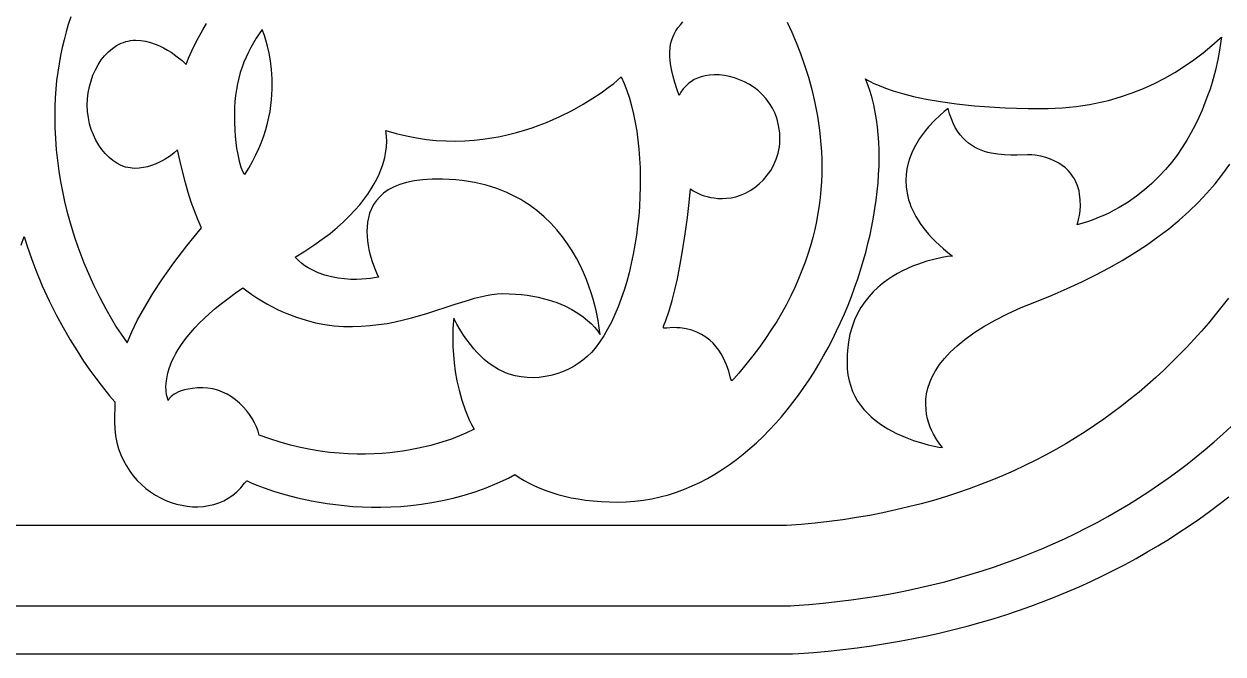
# Model space of a CAD drawing. Extents: x 1175 to 1336, y 620 to 642.
# Drawn here: x 1198.17 to 1212.96, y 619.83 to 627.6 of the extents above; entities that cross this region are included whole.
import ezdxf

# ---------------------------------------------------------------- set-up
doc = ezdxf.new("R2010")
doc.units = 0
doc.layers.add('LAYER_1', color=18, linetype='CONTINUOUS')

msp = doc.modelspace()

# ---------------------------------------------------------------- linework, layer by layer
at = {"layer": 'LAYER_1'}
for points in [[(1198.744, 627.687), (1198.714, 627.595), (1198.686, 627.502), (1198.661, 627.406), (1198.638, 627.309), (1198.617, 627.21), (1198.599, 627.11), (1198.583, 627.007), (1198.57, 626.903), (1198.56, 626.796), (1198.552, 626.688), (1198.548, 626.578), (1198.546, 626.466), (1198.548, 626.325), (1198.555, 626.186), (1198.565, 626.05), (1198.579, 625.917), (1198.597, 625.786), (1198.618, 625.658), (1198.642, 625.533), (1198.668, 625.412), (1198.697, 625.293), (1198.728, 625.178), (1198.761, 625.066), (1198.796, 624.958), (1198.832, 624.853), (1198.869, 624.751), (1198.907, 624.654), (1198.945, 624.56), (1199.024, 624.385), (1199.101, 624.226), (1199.176, 624.085), (1199.246, 623.962), (1199.31, 623.857), (1199.364, 623.773), (1199.438, 623.666), (1199.497, 623.803), (1199.569, 623.95), (1199.656, 624.107), (1199.758, 624.277), (1199.878, 624.459), (1200.017, 624.653), (1200.176, 624.862), (1200.356, 625.086), (1200.311, 625.188), (1200.27, 625.294), (1200.231, 625.404), (1200.194, 625.52), (1200.159, 625.641), (1200.125, 625.769), (1200.094, 625.904), (1200.063, 626.047), (1200.022, 626.011), (1199.973, 625.975), (1199.909, 625.933), (1199.871, 625.912), (1199.831, 625.891), (1199.787, 625.872), (1199.74, 625.855), (1199.691, 625.84), (1199.64, 625.829), (1199.587, 625.822), (1199.531, 625.819), (1199.503, 625.821), (1199.476, 625.824), (1199.421, 625.836), (1199.367, 625.855), (1199.314, 625.882), (1199.264, 625.916), (1199.216, 625.955), (1199.17, 626.001), (1199.128, 626.052), (1199.089, 626.107), (1199.054, 626.167), (1199.023, 626.232), (1198.997, 626.299), (1198.976, 626.37), (1198.961, 626.444), (1198.951, 626.52), (1198.948, 626.598), (1198.951, 626.676), (1198.96, 626.753), (1198.974, 626.828), (1198.994, 626.9), (1199.018, 626.97), (1199.048, 627.036), (1199.082, 627.098), (1199.12, 627.156), (1199.162, 627.209), (1199.208, 627.257), (1199.257, 627.299), (1199.309, 627.334), (1199.364, 627.362), (1199.393, 627.373), (1199.422, 627.383), (1199.452, 627.39), (1199.482, 627.396), (1199.513, 627.399), (1199.544, 627.4), (1199.607, 627.397), (1199.668, 627.387), (1199.727, 627.373), (1199.784, 627.353), (1199.838, 627.331), (1199.889, 627.305), (1199.938, 627.278), (1199.982, 627.251), (1200.059, 627.196), (1200.117, 627.148), (1200.167, 627.101), (1200.197, 627.179), (1200.237, 627.27), (1200.295, 627.389), (1200.373, 627.53), (1200.419, 627.608)], [(1207.585, 627.621), (1207.641, 627.5), (1207.696, 627.372), (1207.749, 627.237), (1207.8, 627.094), (1207.847, 626.946), (1207.89, 626.791), (1207.927, 626.629), (1207.959, 626.463), (1207.984, 626.291), (1207.993, 626.203), (1208.001, 626.114), (1208.007, 626.024), (1208.01, 625.932), (1208.011, 625.84), (1208.01, 625.746), (1208.006, 625.652), (1207.999, 625.557), (1207.99, 625.46), (1207.978, 625.363), (1207.963, 625.265), (1207.945, 625.166), (1207.924, 625.066), (1207.899, 624.966), (1207.872, 624.865), (1207.84, 624.763), (1207.806, 624.661), (1207.767, 624.558), (1207.725, 624.455), (1207.679, 624.351), (1207.629, 624.246), (1207.576, 624.142), (1207.517, 624.037), (1207.455, 623.931), (1207.388, 623.826), (1207.317, 623.72), (1207.241, 623.614), (1207.161, 623.507), (1207.076, 623.401), (1206.986, 623.294), (1206.925, 623.223), (1206.909, 623.206), (1206.904, 623.202), (1206.899, 623.202), (1206.895, 623.205), (1206.892, 623.211), (1206.885, 623.233), (1206.863, 623.319), (1206.835, 623.398), (1206.817, 623.441), (1206.796, 623.486), (1206.771, 623.531), (1206.742, 623.576), (1206.708, 623.62), (1206.671, 623.662), (1206.629, 623.702), (1206.581, 623.739), (1206.529, 623.772), (1206.471, 623.801), (1206.407, 623.824), (1206.338, 623.841), (1206.262, 623.852), (1206.221, 623.854), (1206.179, 623.855), (1206.099, 623.849), (1206.075, 623.848), (1206.062, 623.85), (1206.058, 623.853), (1206.057, 623.858), (1206.06, 623.875), (1206.086, 623.945), (1206.127, 624.064), (1206.164, 624.19), (1206.198, 624.321), (1206.229, 624.456), (1206.257, 624.592), (1206.282, 624.727), (1206.323, 624.985), (1206.354, 625.215), (1206.375, 625.4), (1206.39, 625.568), (1206.425, 625.544), (1206.467, 625.52), (1206.524, 625.494), (1206.559, 625.482), (1206.596, 625.471), (1206.637, 625.461), (1206.682, 625.454), (1206.73, 625.449), (1206.781, 625.447), (1206.835, 625.45), (1206.892, 625.456), (1206.951, 625.469), (1207.01, 625.488), (1207.07, 625.514), (1207.128, 625.546), (1207.185, 625.584), (1207.24, 625.629), (1207.291, 625.679), (1207.339, 625.734), (1207.381, 625.795), (1207.418, 625.861), (1207.434, 625.896), (1207.449, 625.932), (1207.462, 625.969), (1207.472, 626.007), (1207.481, 626.046), (1207.488, 626.087), (1207.493, 626.128), (1207.495, 626.171), (1207.495, 626.214), (1207.492, 626.259), (1207.487, 626.304), (1207.479, 626.35), (1207.461, 626.425), (1207.436, 626.495), (1207.404, 626.561), (1207.368, 626.621), (1207.326, 626.677), (1207.279, 626.728), (1207.229, 626.774), (1207.175, 626.816), (1207.118, 626.853), (1207.059, 626.885), (1206.998, 626.912), (1206.936, 626.934), (1206.873, 626.951), (1206.809, 626.963), (1206.746, 626.971), (1206.684, 626.973), (1206.625, 626.97), (1206.571, 626.962), (1206.522, 626.95), (1206.478, 626.933), (1206.438, 626.914), (1206.403, 626.892), (1206.372, 626.869), (1206.345, 626.845), (1206.322, 626.822), (1206.302, 626.799), (1206.273, 626.758), (1206.252, 626.718), (1206.223, 626.802), (1206.198, 626.88), (1206.177, 626.954), (1206.161, 627.022), (1206.148, 627.086), (1206.14, 627.146), (1206.136, 627.202), (1206.136, 627.254), (1206.139, 627.304), (1206.146, 627.35), (1206.157, 627.394), (1206.172, 627.436), (1206.19, 627.476), (1206.212, 627.515), (1206.237, 627.552), (1206.266, 627.589), (1206.297, 627.625)], [(1198.133, 624.871), (1198.167, 624.978), (1198.201, 624.871), (1198.237, 624.766), (1198.274, 624.663), (1198.313, 624.563), (1198.393, 624.37), (1198.477, 624.187), (1198.563, 624.015), (1198.65, 623.855), (1198.736, 623.705), (1198.821, 623.568), (1198.903, 623.443), (1198.98, 623.33), (1199.052, 623.231), (1199.118, 623.145), (1199.223, 623.014), (1199.286, 622.942), (1199.285, 622.694), (1199.288, 622.606), (1199.298, 622.521), (1199.314, 622.44), (1199.335, 622.361), (1199.362, 622.287), (1199.394, 622.216), (1199.431, 622.149), (1199.471, 622.085), (1199.516, 622.026), (1199.565, 621.97), (1199.617, 621.919), (1199.672, 621.871), (1199.73, 621.828), (1199.79, 621.789), (1199.852, 621.755), (1199.916, 621.725), (1199.981, 621.7), (1200.047, 621.679), (1200.114, 621.664), (1200.181, 621.653), (1200.248, 621.647), (1200.314, 621.646), (1200.38, 621.65), (1200.445, 621.66), (1200.509, 621.675), (1200.571, 621.695), (1200.631, 621.721), (1200.688, 621.752), (1200.743, 621.789), (1200.795, 621.832), (1200.844, 621.881), (1200.888, 621.936), (1200.907, 621.959), (1200.914, 621.964), (1200.92, 621.964), (1200.971, 621.94), (1201.039, 621.913), (1201.131, 621.878), (1201.247, 621.84), (1201.384, 621.799), (1201.541, 621.758), (1201.716, 621.72), (1201.81, 621.703), (1201.909, 621.687), (1202.011, 621.673), (1202.117, 621.661), (1202.226, 621.651), (1202.338, 621.644), (1202.454, 621.641), (1202.572, 621.64), (1202.693, 621.643), (1202.816, 621.65), (1202.942, 621.661), (1203.07, 621.676), (1203.2, 621.697), (1203.331, 621.722), (1203.464, 621.753), (1203.598, 621.789), (1203.734, 621.831), (1203.87, 621.88), (1204.007, 621.935), (1204.144, 621.997), (1204.222, 622.042), (1204.279, 622.005), (1204.339, 621.969), (1204.401, 621.935), (1204.466, 621.903), (1204.534, 621.874), (1204.605, 621.846), (1204.679, 621.82), (1204.756, 621.797), (1204.837, 621.776), (1204.92, 621.757), (1205.007, 621.742), (1205.097, 621.728), (1205.19, 621.718), (1205.287, 621.71), (1205.387, 621.706), (1205.491, 621.704), (1205.599, 621.707), (1205.706, 621.715), (1205.811, 621.727), (1205.915, 621.745), (1206.017, 621.768), (1206.118, 621.795), (1206.218, 621.826), (1206.316, 621.862), (1206.412, 621.903), (1206.507, 621.947), (1206.6, 621.995), (1206.692, 622.048), (1206.782, 622.104), (1206.87, 622.163), (1206.957, 622.227), (1207.042, 622.293), (1207.125, 622.363), (1207.206, 622.436), (1207.286, 622.512), (1207.363, 622.59), (1207.439, 622.672), (1207.513, 622.756), (1207.585, 622.842), (1207.655, 622.931), (1207.723, 623.022), (1207.79, 623.115), (1207.854, 623.21), (1207.916, 623.307), (1207.976, 623.405), (1208.034, 623.506), (1208.089, 623.607), (1208.143, 623.71), (1208.194, 623.814), (1208.243, 623.919), (1208.29, 624.025), (1208.335, 624.132), (1208.377, 624.239), (1208.417, 624.347), (1208.455, 624.456), (1208.49, 624.565), (1208.523, 624.673), (1208.553, 624.782), (1208.581, 624.891), (1208.607, 625), (1208.63, 625.108), (1208.65, 625.216), (1208.668, 625.323), (1208.683, 625.429), (1208.696, 625.535), (1208.706, 625.639), (1208.713, 625.742), (1208.718, 625.845), (1208.72, 625.945), (1208.719, 626.044), (1208.715, 626.142), (1208.708, 626.238), (1208.699, 626.332), (1208.687, 626.424), (1208.671, 626.513), (1208.653, 626.601), (1208.632, 626.686), (1208.608, 626.768), (1208.581, 626.848), (1208.551, 626.925), (1208.576, 626.909), (1208.608, 626.891), (1208.655, 626.868), (1208.718, 626.84), (1208.797, 626.809), (1208.894, 626.776), (1209.009, 626.742), (1209.144, 626.707), (1209.299, 626.674), (1209.476, 626.643), (1209.674, 626.615), (1209.896, 626.592), (1210.143, 626.574), (1210.275, 626.567), (1210.414, 626.562), (1210.56, 626.559), (1210.712, 626.558), (1210.803, 626.559), (1210.892, 626.562), (1210.98, 626.567), (1211.066, 626.575), (1211.15, 626.584), (1211.233, 626.595), (1211.315, 626.608), (1211.394, 626.623), (1211.473, 626.64), (1211.55, 626.658), (1211.699, 626.7), (1211.843, 626.749), (1211.982, 626.804), (1212.116, 626.865), (1212.244, 626.931), (1212.369, 627.002), (1212.488, 627.078), (1212.604, 627.159), (1212.716, 627.244), (1212.823, 627.333), (1212.928, 627.425), (1212.942, 627.438), (1212.938, 627.415), (1212.932, 627.36), (1212.919, 627.276), (1212.898, 627.164), (1212.868, 627.031), (1212.827, 626.88), (1212.802, 626.798), (1212.773, 626.714), (1212.74, 626.626), (1212.704, 626.537), (1212.664, 626.446), (1212.619, 626.354), (1212.571, 626.261), (1212.517, 626.168), (1212.458, 626.075), (1212.395, 625.984), (1212.326, 625.893), (1212.252, 625.804), (1212.172, 625.718), (1212.086, 625.634), (1211.994, 625.553), (1211.896, 625.476), (1211.791, 625.404), (1211.679, 625.336), (1211.621, 625.304), (1211.561, 625.273), (1211.499, 625.244), (1211.435, 625.216), (1211.37, 625.19), (1211.302, 625.165), (1211.233, 625.142), (1211.162, 625.121), (1211.171, 625.153), (1211.18, 625.189), (1211.19, 625.237), (1211.198, 625.295), (1211.202, 625.359), (1211.201, 625.43), (1211.193, 625.503), (1211.186, 625.541), (1211.176, 625.578), (1211.164, 625.616), (1211.148, 625.653), (1211.129, 625.69), (1211.107, 625.725), (1211.081, 625.76), (1211.051, 625.793), (1211.017, 625.825), (1210.979, 625.855), (1210.936, 625.883), (1210.888, 625.909), (1210.835, 625.932), (1210.777, 625.952), (1210.713, 625.969), (1210.643, 625.983), (1210.602, 625.987), (1210.55, 625.987), (1210.42, 625.983), (1210.345, 625.983), (1210.266, 625.985), (1210.184, 625.993), (1210.101, 626.007), (1210.059, 626.017), (1210.018, 626.029), (1209.977, 626.044), (1209.936, 626.062), (1209.897, 626.082), (1209.858, 626.106), (1209.821, 626.132), (1209.785, 626.163), (1209.751, 626.197), (1209.718, 626.235), (1209.687, 626.277), (1209.659, 626.324), (1209.633, 626.375), (1209.61, 626.431), (1209.589, 626.492), (1209.571, 626.558), (1209.522, 626.52), (1209.468, 626.473), (1209.402, 626.41), (1209.329, 626.332), (1209.292, 626.287), (1209.255, 626.239), (1209.219, 626.187), (1209.185, 626.132), (1209.153, 626.074), (1209.124, 626.013), (1209.099, 625.949), (1209.078, 625.883), (1209.062, 625.813), (1209.052, 625.742), (1209.048, 625.668), (1209.052, 625.592), (1209.063, 625.513), (1209.072, 625.473), (1209.083, 625.433), (1209.096, 625.392), (1209.111, 625.351), (1209.129, 625.309), (1209.15, 625.267), (1209.173, 625.225), (1209.199, 625.182), (1209.227, 625.139), (1209.259, 625.096), (1209.293, 625.052), (1209.33, 625.008), (1209.371, 624.963), (1209.415, 624.919), (1209.462, 624.874), (1209.512, 624.829), (1209.566, 624.783), (1209.623, 624.738), (1209.564, 624.731), (1209.497, 624.719), (1209.409, 624.701), (1209.306, 624.673), (1209.192, 624.635), (1209.132, 624.612), (1209.07, 624.586), (1209.008, 624.556), (1208.945, 624.522), (1208.882, 624.485), (1208.821, 624.444), (1208.76, 624.399), (1208.702, 624.35), (1208.645, 624.296), (1208.592, 624.237), (1208.542, 624.173), (1208.495, 624.105), (1208.454, 624.031), (1208.417, 623.951), (1208.385, 623.866), (1208.359, 623.775), (1208.34, 623.678), (1208.328, 623.575), (1208.325, 623.521), (1208.323, 623.465), (1208.324, 623.408), (1208.326, 623.349), (1208.334, 623.273), (1208.348, 623.201), (1208.368, 623.133), (1208.392, 623.068), (1208.421, 623.008), (1208.454, 622.95), (1208.491, 622.897), (1208.532, 622.846), (1208.576, 622.799), (1208.622, 622.755), (1208.671, 622.714), (1208.721, 622.676), (1208.773, 622.64), (1208.826, 622.608), (1208.88, 622.578), (1208.934, 622.55), (1209.041, 622.503), (1209.144, 622.464), (1209.24, 622.433), (1209.326, 622.41), (1209.398, 622.393), (1209.454, 622.382), (1209.502, 622.375), (1209.466, 622.419), (1209.43, 622.471), (1209.389, 622.542), (1209.369, 622.584), (1209.349, 622.629), (1209.332, 622.678), (1209.317, 622.731), (1209.305, 622.787), (1209.298, 622.846), (1209.294, 622.907), (1209.297, 622.971), (1209.305, 623.038), (1209.321, 623.107), (1209.343, 623.178), (1209.375, 623.25), (1209.415, 623.324), (1209.465, 623.4), (1209.525, 623.476), (1209.597, 623.554), (1209.681, 623.632), (1209.777, 623.71), (1209.886, 623.789), (1210.01, 623.868), (1210.149, 623.946), (1210.303, 624.025), (1210.473, 624.102), (1210.66, 624.179), (1210.853, 624.257), (1211.039, 624.337), (1211.219, 624.419), (1211.392, 624.505), (1211.559, 624.593), (1211.719, 624.684), (1211.872, 624.777), (1212.019, 624.874), (1212.16, 624.973), (1212.294, 625.075), (1212.421, 625.18), (1212.542, 625.288), (1212.656, 625.399), (1212.763, 625.513), (1212.864, 625.63), (1212.959, 625.75), (1213.046, 625.873)], [(1213.03, 624.22), (1212.949, 624.116), (1212.866, 624.013), (1212.782, 623.911), (1212.695, 623.811), (1212.606, 623.712), (1212.515, 623.614), (1212.423, 623.518), (1212.328, 623.424), (1212.231, 623.331), (1212.132, 623.239), (1212.03, 623.149), (1211.927, 623.061), (1211.822, 622.975), (1211.714, 622.891), (1211.604, 622.808), (1211.492, 622.727), (1211.378, 622.648), (1211.261, 622.571), (1211.143, 622.496), (1211.022, 622.423), (1210.898, 622.353), (1210.773, 622.284), (1210.645, 622.217), (1210.515, 622.153), (1210.382, 622.091), (1210.248, 622.032), (1210.11, 621.974), (1209.971, 621.919), (1209.829, 621.867), (1209.684, 621.817), (1209.537, 621.769), (1209.388, 621.725), (1209.236, 621.682), (1209.082, 621.643), (1208.925, 621.606), (1208.765, 621.572), (1208.604, 621.54), (1208.439, 621.512), (1208.272, 621.486), (1208.102, 621.463), (1207.93, 621.444), (1207.755, 621.427), (1207.578, 621.413), (1198.167, 621.413), (1188.756, 621.413)], [(1188.709, 620.424), (1207.624, 620.424), (1207.671, 620.427), (1207.85, 620.44), (1208.027, 620.457), (1208.202, 620.476), (1208.375, 620.497), (1208.545, 620.522), (1208.714, 620.549), (1208.881, 620.578), (1209.046, 620.611), (1209.208, 620.645), (1209.369, 620.682), (1209.528, 620.722), (1209.684, 620.764), (1209.839, 620.809), (1209.992, 620.856), (1210.142, 620.905), (1210.291, 620.957), (1210.438, 621.011), (1210.582, 621.068), (1210.725, 621.126), (1210.866, 621.187), (1211.005, 621.251), (1211.141, 621.316), (1211.276, 621.384), (1211.409, 621.453), (1211.54, 621.525), (1211.669, 621.599), (1211.796, 621.675), (1211.921, 621.753), (1212.045, 621.833), (1212.166, 621.915), (1212.285, 621.999), (1212.403, 622.085), (1212.518, 622.173), (1212.632, 622.263), (1212.744, 622.354), (1212.853, 622.448), (1212.961, 622.543), (1213.067, 622.64)], [(1188.681, 619.83), (1207.652, 619.83), (1207.727, 619.835), (1207.91, 619.849), (1208.092, 619.865), (1208.271, 619.884), (1208.449, 619.906), (1208.625, 619.931), (1208.799, 619.958), (1208.971, 619.987), (1209.142, 620.019), (1209.31, 620.054), (1209.477, 620.091), (1209.642, 620.131), (1209.805, 620.173), (1209.966, 620.218), (1210.125, 620.264), (1210.282, 620.314), (1210.438, 620.366), (1210.591, 620.42), (1210.743, 620.476), (1210.893, 620.535), (1211.041, 620.596), (1211.187, 620.659), (1211.331, 620.725), (1211.474, 620.792), (1211.614, 620.862), (1211.753, 620.934), (1211.889, 621.009), (1212.024, 621.085), (1212.157, 621.164), (1212.289, 621.244), (1212.418, 621.327), (1212.545, 621.411), (1212.671, 621.498), (1212.795, 621.587), (1212.916, 621.678), (1213.036, 621.77)]]:
    msp.add_lwpolyline(points, dxfattribs=at)
for points in [[(1200.89, 625.742), (1200.941, 625.823), (1200.987, 625.905), (1201.028, 625.985), (1201.065, 626.065), (1201.098, 626.144), (1201.126, 626.222), (1201.15, 626.299), (1201.171, 626.375), (1201.188, 626.449), (1201.203, 626.522), (1201.214, 626.593), (1201.222, 626.663), (1201.227, 626.731), (1201.23, 626.797), (1201.231, 626.861), (1201.23, 626.923), (1201.222, 627.039), (1201.209, 627.146), (1201.192, 627.242), (1201.173, 627.327), (1201.153, 627.399), (1201.134, 627.458), (1201.106, 627.531), (1201.069, 627.478), (1201.033, 627.424), (1200.998, 627.369), (1200.966, 627.312), (1200.936, 627.253), (1200.907, 627.192), (1200.881, 627.13), (1200.858, 627.066), (1200.836, 627), (1200.818, 626.933), (1200.801, 626.864), (1200.788, 626.793), (1200.777, 626.72), (1200.769, 626.645), (1200.765, 626.569), (1200.763, 626.49), (1200.764, 626.389), (1200.768, 626.296), (1200.774, 626.212), (1200.781, 626.137), (1200.79, 626.069), (1200.8, 626.009), (1200.822, 625.91), (1200.844, 625.836), (1200.865, 625.786), (1200.881, 625.755)], [(1200.869, 624.345), (1200.915, 624.309), (1200.978, 624.265), (1201.04, 624.224), (1201.103, 624.185), (1201.164, 624.149), (1201.226, 624.115), (1201.287, 624.084), (1201.348, 624.056), (1201.409, 624.029), (1201.529, 623.983), (1201.648, 623.946), (1201.765, 623.916), (1201.881, 623.894), (1201.996, 623.879), (1202.109, 623.871), (1202.22, 623.869), (1202.329, 623.872), (1202.437, 623.88), (1202.543, 623.892), (1202.647, 623.908), (1202.749, 623.928), (1202.849, 623.95), (1202.947, 623.975), (1203.137, 624.03), (1203.489, 624.144), (1203.65, 624.195), (1203.727, 624.217), (1203.801, 624.236), (1203.872, 624.252), (1203.941, 624.265), (1204.007, 624.272), (1204.069, 624.275), (1204.152, 624.273), (1204.23, 624.269), (1204.305, 624.263), (1204.377, 624.254), (1204.446, 624.243), (1204.511, 624.231), (1204.574, 624.216), (1204.633, 624.2), (1204.689, 624.182), (1204.742, 624.164), (1204.839, 624.123), (1204.926, 624.079), (1205.001, 624.034), (1205.066, 623.988), (1205.122, 623.943), (1205.168, 623.901), (1205.205, 623.862), (1205.234, 623.828), (1205.255, 623.801), (1205.275, 623.772), (1205.266, 623.852), (1205.251, 623.945), (1205.227, 624.065), (1205.19, 624.207), (1205.166, 624.285), (1205.138, 624.366), (1205.107, 624.45), (1205.07, 624.536), (1205.029, 624.624), (1204.983, 624.713), (1204.932, 624.801), (1204.875, 624.889), (1204.812, 624.976), (1204.743, 625.061), (1204.668, 625.144), (1204.586, 625.223), (1204.497, 625.298), (1204.449, 625.334), (1204.4, 625.369), (1204.349, 625.402), (1204.296, 625.434), (1204.241, 625.465), (1204.184, 625.494), (1204.125, 625.521), (1204.064, 625.547), (1204, 625.57), (1203.935, 625.592), (1203.868, 625.612), (1203.798, 625.63), (1203.726, 625.645), (1203.651, 625.659), (1203.575, 625.67), (1203.496, 625.678), (1203.414, 625.684), (1203.33, 625.688), (1203.203, 625.687), (1203.086, 625.68), (1202.981, 625.666), (1202.887, 625.646), (1202.844, 625.634), (1202.803, 625.62), (1202.764, 625.606), (1202.728, 625.589), (1202.694, 625.572), (1202.662, 625.554), (1202.633, 625.534), (1202.605, 625.514), (1202.556, 625.47), (1202.515, 625.423), (1202.481, 625.373), (1202.453, 625.321), (1202.432, 625.267), (1202.416, 625.211), (1202.406, 625.154), (1202.4, 625.096), (1202.398, 625.039), (1202.401, 624.982), (1202.406, 624.926), (1202.414, 624.87), (1202.424, 624.817), (1202.436, 624.766), (1202.463, 624.672), (1202.49, 624.593), (1202.515, 624.532), (1202.54, 624.478), (1202.514, 624.473), (1202.442, 624.462), (1202.335, 624.452), (1202.27, 624.449), (1202.199, 624.45), (1202.123, 624.455), (1202.044, 624.465), (1201.963, 624.48), (1201.88, 624.503), (1201.797, 624.533), (1201.755, 624.551), (1201.714, 624.571), (1201.674, 624.594), (1201.634, 624.619), (1201.595, 624.646), (1201.557, 624.677), (1201.512, 624.723), (1201.633, 624.797), (1201.744, 624.871), (1201.848, 624.945), (1201.943, 625.018), (1202.03, 625.09), (1202.11, 625.162), (1202.183, 625.232), (1202.249, 625.302), (1202.309, 625.37), (1202.362, 625.437), (1202.41, 625.502), (1202.452, 625.566), (1202.488, 625.628), (1202.52, 625.688), (1202.548, 625.746), (1202.571, 625.802), (1202.59, 625.856), (1202.606, 625.907), (1202.618, 625.955), (1202.628, 626.001), (1202.639, 626.084), (1202.643, 626.154), (1202.641, 626.21), (1202.637, 626.252), (1202.63, 626.287), (1202.759, 626.249), (1202.886, 626.219), (1203.011, 626.195), (1203.134, 626.177), (1203.255, 626.164), (1203.375, 626.157), (1203.492, 626.156), (1203.607, 626.159), (1203.72, 626.167), (1203.83, 626.178), (1203.938, 626.194), (1204.043, 626.214), (1204.146, 626.236), (1204.245, 626.262), (1204.342, 626.29), (1204.436, 626.32), (1204.526, 626.353), (1204.614, 626.387), (1204.698, 626.423), (1204.779, 626.459), (1204.93, 626.534), (1205.066, 626.61), (1205.186, 626.684), (1205.29, 626.753), (1205.376, 626.815), (1205.445, 626.867), (1205.486, 626.902), (1205.536, 626.949), (1205.573, 626.866), (1205.607, 626.778), (1205.637, 626.686), (1205.665, 626.589), (1205.689, 626.489), (1205.71, 626.385), (1205.728, 626.278), (1205.743, 626.168), (1205.754, 626.056), (1205.763, 625.942), (1205.769, 625.826), (1205.771, 625.708), (1205.771, 625.59), (1205.767, 625.471), (1205.761, 625.351), (1205.752, 625.231), (1205.739, 625.112), (1205.724, 624.994), (1205.706, 624.876), (1205.685, 624.76), (1205.661, 624.646), (1205.634, 624.533), (1205.605, 624.424), (1205.572, 624.317), (1205.537, 624.213), (1205.499, 624.112), (1205.459, 624.016), (1205.415, 623.923), (1205.369, 623.835), (1205.32, 623.752), (1205.268, 623.675), (1205.214, 623.602), (1205.168, 623.549), (1205.117, 623.5), (1205.062, 623.454), (1205.004, 623.412), (1204.942, 623.373), (1204.877, 623.34), (1204.81, 623.31), (1204.741, 623.285), (1204.669, 623.266), (1204.597, 623.251), (1204.523, 623.241), (1204.449, 623.238), (1204.375, 623.239), (1204.301, 623.247), (1204.227, 623.261), (1204.155, 623.282), (1204.11, 623.298), (1204.066, 623.317), (1204.021, 623.34), (1203.977, 623.366), (1203.933, 623.395), (1203.89, 623.427), (1203.846, 623.464), (1203.803, 623.504), (1203.76, 623.548), (1203.718, 623.595), (1203.675, 623.647), (1203.633, 623.703), (1203.592, 623.764), (1203.55, 623.828), (1203.509, 623.898), (1203.469, 623.971), (1203.465, 623.938), (1203.459, 623.846), (1203.457, 623.705), (1203.459, 623.618), (1203.465, 623.524), (1203.474, 623.421), (1203.488, 623.313), (1203.508, 623.199), (1203.535, 623.082), (1203.569, 622.962), (1203.61, 622.841), (1203.634, 622.781), (1203.661, 622.72), (1203.69, 622.66), (1203.721, 622.601), (1203.621, 622.553), (1203.541, 622.519), (1203.441, 622.481), (1203.322, 622.442), (1203.186, 622.403), (1203.034, 622.367), (1202.952, 622.351), (1202.866, 622.336), (1202.776, 622.323), (1202.683, 622.312), (1202.586, 622.304), (1202.486, 622.298), (1202.383, 622.294), (1202.277, 622.295), (1202.168, 622.298), (1202.055, 622.305), (1201.94, 622.316), (1201.823, 622.332), (1201.703, 622.352), (1201.58, 622.376), (1201.455, 622.406), (1201.328, 622.441), (1201.199, 622.482), (1201.068, 622.529), (1201.055, 622.58), (1201.037, 622.631), (1201.013, 622.683), (1200.984, 622.734), (1200.951, 622.784), (1200.913, 622.832), (1200.872, 622.879), (1200.826, 622.923), (1200.778, 622.964), (1200.726, 623), (1200.672, 623.033), (1200.616, 623.061), (1200.557, 623.084), (1200.497, 623.1), (1200.436, 623.11), (1200.374, 623.113), (1200.307, 623.111), (1200.247, 623.105), (1200.194, 623.097), (1200.148, 623.087), (1200.107, 623.075), (1200.073, 623.062), (1200.043, 623.048), (1200.018, 623.034), (1199.998, 623.02), (1199.982, 623.006), (1199.96, 622.981), (1199.946, 622.957), (1199.936, 622.988), (1199.927, 623.028), (1199.92, 623.077), (1199.919, 623.134), (1199.924, 623.2), (1199.937, 623.273), (1199.947, 623.312), (1199.96, 623.353), (1199.975, 623.396), (1199.993, 623.441), (1200.015, 623.487), (1200.04, 623.535), (1200.069, 623.584), (1200.102, 623.635), (1200.139, 623.688), (1200.179, 623.741), (1200.225, 623.796), (1200.275, 623.853), (1200.33, 623.91), (1200.39, 623.969), (1200.456, 624.029), (1200.527, 624.09), (1200.603, 624.152), (1200.686, 624.216), (1200.774, 624.28)]]:
    msp.add_lwpolyline(points, close=True, dxfattribs=at)

doc.saveas('drawing.dxf')
